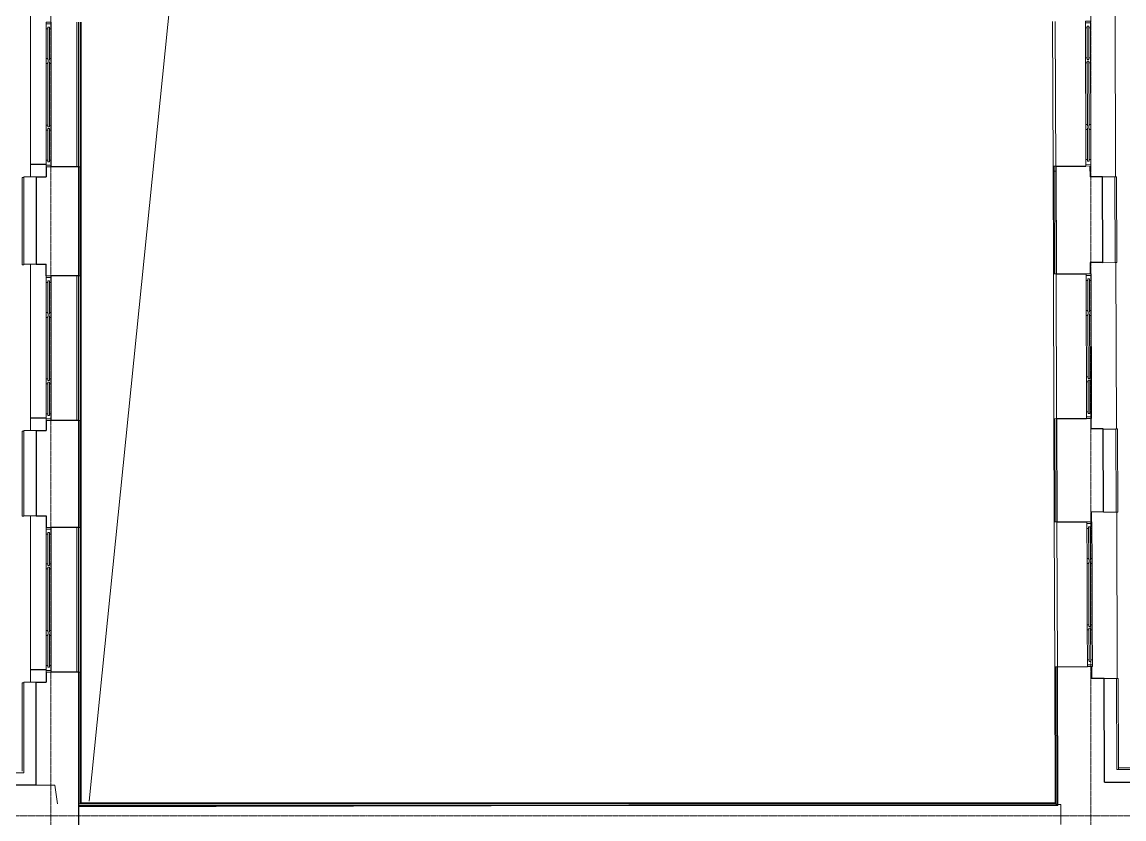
# Model space of a CAD drawing. Header units: millimetres. Extents: x -12447 to 83753, y -46415 to 46712.
# Drawn here: x 17702 to 30947, y 20207 to 29788 of the extents above; entities that cross this region are included whole.
import ezdxf

# ---------------------------------------------------------------- set-up
doc = ezdxf.new("R2010")
doc.units = ezdxf.units.MM
doc.linetypes.add('ADSK_Линия сетки', pattern=[25, 20, -2.5, 0, -2.5])
for name, color, linetype, lineweight in [('_ Окна', 7, 'Continuous', 9), ('Окна', 7, 'Continuous', 9), ('Оси', 7, 'Continuous', 9), ('Перекрытие', 7, 'Continuous', 18), ('Стены внутренние', 7, 'Continuous', 18), ('Стены наружные', 7, 'Continuous', 18), ('Стены несущие', 7, 'Continuous', 30), ('Стены отделка', 7, 'Continuous', 30), ('Стены штриховка', 7, 'Continuous', 9)]:
    doc.layers.add(name, color=color, linetype=linetype, lineweight=lineweight)
doc.layers.add('Линии', color=7, linetype='Continuous', lineweight=9, true_color=0x00a600)

# ---------------------------------------------------------------- blocks, each defined once
blk = doc.blocks.new('окно трехпол с фрамугой - 1700-2240_h___нов_ ок-11-2595391-План полов 1-го этажа')
at = {"layer": '_ Окна', "lineweight": 18}
for p, q in [((-790, 140), (-870, 140)), ((-870, 140), (-870, 80)), ((-790, 120), (-790, 140)), ((-370, 140), (-430, 140)), ((-430, 140), (-430, 120)), ((-370, 120), (-370, 140)), ((430, 140), (370, 140)), ((370, 140), (370, 120)), ((430, 120), (430, 140)), ((790, 140), (790, 120)), ((870, 140), (790, 140)), ((870, 80), (870, 140)), ((-870, 80), (-810, 80)), ((-810, 100), (-810, 120)), ((-810, 120), (-790, 120)), ((-810, 100), (-790, 100)), ((-790, 80), (-810, 80)), ((-790, 100), (-790, 80)), ((-430, 120), (-410, 120)), ((-430, 100), (-430, 80)), ((-410, 100), (-430, 100)), ((-410, 80), (-430, 80)), ((-410, 120), (-410, 100)), ((-410, 80), (-390, 80)), ((-390, 100), (-390, 120)), ((-390, 120), (-370, 120)), ((-390, 100), (-370, 100)), ((-370, 80), (-390, 80)), ((-370, 100), (-370, 80)), ((370, 120), (390, 120)), ((370, 100), (370, 80)), ((390, 100), (370, 100)), ((390, 80), (370, 80)), ((390, 120), (390, 100)), ((390, 80), (410, 80)), ((410, 100), (410, 120)), ((410, 120), (430, 120)), ((410, 100), (430, 100)), ((430, 80), (410, 80)), ((430, 100), (430, 80)), ((790, 120), (810, 120)), ((790, 100), (790, 80)), ((810, 100), (790, 100)), ((810, 80), (790, 80)), ((810, 120), (810, 100)), ((810, 80), (870, 80))]:
    blk.add_line(p, q, dxfattribs=at)
at = {"layer": '_ Окна'}
for p, q in [((-850, 80), (-850, 140)), ((850, 80), (850, 140)), ((-810, 100), (-410, 100)), ((-790, 120), (-430, 120)), ((-390, 100), (390, 100)), ((-370, 120), (370, 120)), ((410, 100), (810, 100)), ((430, 120), (790, 120))]:
    blk.add_line(p, q, dxfattribs=at)
at = {"layer": 'Окна'}
for p, q in [((-790, 140), (-430, 140)), ((-370, 140), (370, 140)), ((430, 140), (790, 140)), ((-430, 80), (-790, 80)), ((370, 80), (-370, 80)), ((790, 80), (430, 80))]:
    blk.add_line(p, q, dxfattribs=at)
blk = doc.blocks.new('окно трехпол с фрамугой - 1700-2240_h___нов_ ок-11-V47-План полов 1-го этажа')
at = {"layer": '_ Окна', "lineweight": 18}
for p, q in [((-790, 140), (-870, 140)), ((-870, 140), (-870, 80)), ((-790, 120), (-790, 140)), ((-370, 140), (-430, 140)), ((-430, 140), (-430, 120)), ((-370, 120), (-370, 140)), ((430, 140), (370, 140)), ((370, 140), (370, 120)), ((430, 120), (430, 140)), ((790, 140), (790, 120)), ((870, 140), (790, 140)), ((870, 80), (870, 140)), ((-870, 80), (-810, 80)), ((-810, 100), (-810, 120)), ((-810, 120), (-790, 120)), ((-810, 100), (-790, 100)), ((-790, 80), (-810, 80)), ((-790, 100), (-790, 80)), ((-430, 120), (-410, 120)), ((-430, 100), (-430, 80)), ((-410, 100), (-430, 100)), ((-410, 80), (-430, 80)), ((-410, 120), (-410, 100)), ((-410, 80), (-390, 80)), ((-390, 100), (-390, 120)), ((-390, 120), (-370, 120)), ((-390, 100), (-370, 100)), ((-370, 80), (-390, 80)), ((-370, 100), (-370, 80)), ((370, 120), (390, 120)), ((370, 100), (370, 80)), ((390, 100), (370, 100)), ((390, 80), (370, 80)), ((390, 120), (390, 100)), ((390, 80), (410, 80)), ((410, 100), (410, 120)), ((410, 120), (430, 120)), ((410, 100), (430, 100)), ((430, 80), (410, 80)), ((430, 100), (430, 80)), ((790, 120), (810, 120)), ((790, 100), (790, 80)), ((810, 100), (790, 100)), ((810, 80), (790, 80)), ((810, 120), (810, 100)), ((810, 80), (870, 80))]:
    blk.add_line(p, q, dxfattribs=at)
at = {"layer": '_ Окна'}
for p, q in [((-850, 80), (-850, 140)), ((850, 80), (850, 140)), ((-810, 100), (-410, 100)), ((-790, 120), (-430, 120)), ((-390, 100), (390, 100)), ((-370, 120), (370, 120)), ((410, 100), (810, 100)), ((430, 120), (790, 120))]:
    blk.add_line(p, q, dxfattribs=at)
at = {"layer": 'Окна'}
for p, q in [((-790, 140), (-430, 140)), ((-370, 140), (370, 140)), ((430, 140), (790, 140)), ((-430, 80), (-790, 80)), ((370, 80), (-370, 80)), ((790, 80), (430, 80))]:
    blk.add_line(p, q, dxfattribs=at)
blk = doc.blocks.new('окно трехпол с фрамугой - 1700-2240_h___нов_ ок-11-V48-План полов 1-го этажа')
at = {"layer": '_ Окна', "lineweight": 18}
for p, q in [((-790, 140), (-870, 140)), ((-870, 140), (-870, 80)), ((-790, 120), (-790, 140)), ((-370, 140), (-430, 140)), ((-430, 140), (-430, 120)), ((-370, 120), (-370, 140)), ((430, 140), (370, 140)), ((370, 140), (370, 120)), ((430, 120), (430, 140)), ((790, 140), (790, 120)), ((870, 140), (790, 140)), ((870, 80), (870, 140)), ((-870, 80), (-810, 80)), ((-810, 100), (-810, 120)), ((-810, 120), (-790, 120)), ((-810, 100), (-790, 100)), ((-790, 80), (-810, 80)), ((-790, 100), (-790, 80)), ((-430, 120), (-410, 120)), ((-430, 100), (-430, 80)), ((-410, 100), (-430, 100)), ((-410, 80), (-430, 80)), ((-410, 120), (-410, 100)), ((-410, 80), (-390, 80)), ((-390, 100), (-390, 120)), ((-390, 120), (-370, 120)), ((-390, 100), (-370, 100)), ((-370, 80), (-390, 80)), ((-370, 100), (-370, 80)), ((370, 120), (390, 120)), ((370, 100), (370, 80)), ((390, 100), (370, 100)), ((390, 80), (370, 80)), ((390, 120), (390, 100)), ((390, 80), (410, 80)), ((410, 100), (410, 120)), ((410, 120), (430, 120)), ((410, 100), (430, 100)), ((430, 80), (410, 80)), ((430, 100), (430, 80)), ((790, 120), (810, 120)), ((790, 100), (790, 80)), ((810, 100), (790, 100)), ((810, 80), (790, 80)), ((810, 120), (810, 100)), ((810, 80), (870, 80))]:
    blk.add_line(p, q, dxfattribs=at)
at = {"layer": '_ Окна'}
for p, q in [((-850, 80), (-850, 140)), ((850, 80), (850, 140)), ((-810, 100), (-410, 100)), ((-790, 120), (-430, 120)), ((-390, 100), (390, 100)), ((-370, 120), (370, 120)), ((410, 100), (810, 100)), ((430, 120), (790, 120))]:
    blk.add_line(p, q, dxfattribs=at)
at = {"layer": 'Окна'}
for p, q in [((-790, 140), (-430, 140)), ((-370, 140), (370, 140)), ((430, 140), (790, 140)), ((-430, 80), (-790, 80)), ((370, 80), (-370, 80)), ((790, 80), (430, 80))]:
    blk.add_line(p, q, dxfattribs=at)
blk = doc.blocks.new('окно трехпол с фрамугой - 1700-2240_h___нов_ ок43_противопож-6940656-План полов 1-го этажа')
at = {"layer": '_ Окна', "lineweight": 18}
for p, q in [((-790, 135), (-870, 135)), ((-870, 135), (-870, 75)), ((-790, 115), (-790, 135)), ((-370, 135), (-430, 135)), ((-430, 135), (-430, 115)), ((-370, 115), (-370, 135)), ((430, 135), (370, 135)), ((370, 135), (370, 115)), ((430, 115), (430, 135)), ((790, 135), (790, 115)), ((870, 135), (790, 135)), ((870, 75), (870, 135)), ((-870, 75), (-810, 75)), ((-810, 95), (-810, 115)), ((-810, 115), (-790, 115)), ((-810, 95), (-790, 95)), ((-790, 75), (-810, 75)), ((-790, 95), (-790, 75)), ((-430, 115), (-410, 115)), ((-430, 95), (-430, 75)), ((-410, 95), (-430, 95)), ((-410, 75), (-430, 75)), ((-410, 115), (-410, 95)), ((-410, 75), (-390, 75)), ((-390, 95), (-390, 115)), ((-390, 115), (-370, 115)), ((-390, 95), (-370, 95)), ((-370, 75), (-390, 75)), ((-370, 95), (-370, 75)), ((370, 115), (390, 115)), ((370, 95), (370, 75)), ((390, 95), (370, 95)), ((390, 75), (370, 75)), ((390, 115), (390, 95)), ((390, 75), (410, 75)), ((410, 95), (410, 115)), ((410, 115), (430, 115)), ((410, 95), (430, 95)), ((430, 75), (410, 75)), ((430, 95), (430, 75)), ((790, 115), (810, 115)), ((790, 95), (790, 75)), ((810, 95), (790, 95)), ((810, 75), (790, 75)), ((810, 115), (810, 95)), ((810, 75), (870, 75))]:
    blk.add_line(p, q, dxfattribs=at)
at = {"layer": '_ Окна'}
for p, q in [((-850, 75), (-850, 135)), ((850, 75), (850, 135)), ((-810, 95), (-410, 95)), ((-790, 115), (-430, 115)), ((-390, 95), (390, 95)), ((-370, 115), (370, 115)), ((410, 95), (810, 95)), ((430, 115), (790, 115))]:
    blk.add_line(p, q, dxfattribs=at)
at = {"layer": 'Окна'}
for p, q in [((-790, 135), (-430, 135)), ((-370, 135), (370, 135)), ((430, 135), (790, 135)), ((-430, 75), (-790, 75)), ((370, 75), (-370, 75)), ((790, 75), (430, 75))]:
    blk.add_line(p, q, dxfattribs=at)
blk = doc.blocks.new('окно трехпол с фрамугой - 1700-2240_h___нов_ ок43_противопож-6940654-План полов 1-го этажа')
at = {"layer": '_ Окна', "lineweight": 18}
for p, q in [((-790, 135), (-870, 135)), ((-870, 135), (-870, 75)), ((-790, 115), (-790, 135)), ((-370, 135), (-430, 135)), ((-430, 135), (-430, 115)), ((-370, 115), (-370, 135)), ((430, 135), (370, 135)), ((370, 135), (370, 115)), ((430, 115), (430, 135)), ((790, 135), (790, 115)), ((870, 135), (790, 135)), ((870, 75), (870, 135)), ((-870, 75), (-810, 75)), ((-810, 95), (-810, 115)), ((-810, 115), (-790, 115)), ((-810, 95), (-790, 95)), ((-790, 75), (-810, 75)), ((-790, 95), (-790, 75)), ((-430, 115), (-410, 115)), ((-430, 95), (-430, 75)), ((-410, 95), (-430, 95)), ((-410, 75), (-430, 75)), ((-410, 115), (-410, 95)), ((-410, 75), (-390, 75)), ((-390, 95), (-390, 115)), ((-390, 115), (-370, 115)), ((-390, 95), (-370, 95)), ((-370, 75), (-390, 75)), ((-370, 95), (-370, 75)), ((370, 115), (390, 115)), ((370, 95), (370, 75)), ((390, 95), (370, 95)), ((390, 75), (370, 75)), ((390, 115), (390, 95)), ((390, 75), (410, 75)), ((410, 95), (410, 115)), ((410, 115), (430, 115)), ((410, 95), (430, 95)), ((430, 75), (410, 75)), ((430, 95), (430, 75)), ((790, 115), (810, 115)), ((790, 95), (790, 75)), ((810, 95), (790, 95)), ((810, 75), (790, 75)), ((810, 115), (810, 95)), ((810, 75), (870, 75))]:
    blk.add_line(p, q, dxfattribs=at)
at = {"layer": '_ Окна'}
for p, q in [((-850, 75), (-850, 135)), ((850, 75), (850, 135)), ((-810, 95), (-410, 95)), ((-790, 115), (-430, 115)), ((-390, 95), (390, 95)), ((-370, 115), (370, 115)), ((410, 95), (810, 95)), ((430, 115), (790, 115))]:
    blk.add_line(p, q, dxfattribs=at)
at = {"layer": 'Окна'}
for p, q in [((-790, 135), (-430, 135)), ((-370, 135), (370, 135)), ((430, 135), (790, 135)), ((-430, 75), (-790, 75)), ((370, 75), (-370, 75)), ((790, 75), (430, 75))]:
    blk.add_line(p, q, dxfattribs=at)

msp = doc.modelspace()

# ---------------------------------------------------------------- linework, layer by layer
at = {"layer": 'Линии', "color": 8, "true_color": 0x6e6e6e}
msp.add_line((18510.797, 20419.943), (20519.587, 40277.887), dxfattribs=at)
at = {"layer": 'Оси', "linetype": 'ADSK_Линия сетки'}
for p, q in [((18049.565, -6380.761), (18049.565, 44222.998)), ((30549.565, -6380.761), (30549.565, 44222.998)), ((-11646.57, 20245), (56004.853, 20245))]:
    msp.add_line(p, q, dxfattribs=at)
at = {"layer": 'Перекрытие'}
for p, q in [((18362.397, 28047.525), (18362.397, 29787.525)), ((18362.397, 24997.525), (18362.397, 26737.525)), ((18362.397, 21972.565), (18362.397, 23712.565)), ((18796.318, 20353.35), (18796.318, 20368.451)), ((20146.318, 20368.451), (20146.318, 20356.638)), ((21061.318, 20358.866), (21061.318, 20368.451)), ((22061.318, 20368.451), (22061.318, 20361.302))]:
    msp.add_line(p, q, dxfattribs=at)
at = {"layer": 'Стены внутренние'}
for p, q in [((30840.914, 29925.003), (30847.511, 27925.014)), ((18382.397, 28047.525), (18382.397, 29787.525)), ((18402.397, 29787.525), (18402.397, 28047.525)), ((30127.274, 27995.58), (30121.337, 29795.57)), ((17992.397, 28077.525), (17802.397, 28077.525)), ((17992.397, 28076.854), (17802.397, 28076.854)), ((18362.397, 28047.525), (18362.397, 28046.854)), ((30127.076, 28055.661), (30107.076, 28055.599)), ((30127.076, 28055.661), (30127.274, 27995.58)), ((30850.904, 26896.474), (30857.502, 24896.484)), ((30137.095, 25018.533), (30131.352, 26759.415)), ((18382.397, 24997.525), (18382.397, 26737.525)), ((18402.397, 26737.525), (18402.397, 24997.525)), ((17992.397, 25027.525), (17802.397, 25027.525)), ((17992.397, 25026.91), (17802.397, 25026.91)), ((18362.397, 24997.525), (18362.397, 24996.91)), ((30860.8, 23896.49), (30867.398, 21896.501)), ((18382.397, 21972.565), (18382.397, 23712.565)), ((18402.397, 23712.565), (18402.397, 21972.565)), ((30146.931, 22036.972), (30141.187, 23778.002)), ((17992.397, 22002.565), (17802.397, 22002.565)), ((17992.397, 22001.749), (17802.397, 22001.749)), ((30126.927, 22037.95), (30146.927, 22038.012)), ((30146.927, 22038.012), (30146.931, 22036.972)), ((18362.397, 21972.565), (18362.397, 21971.749))]:
    msp.add_line(p, q, dxfattribs=at)
at = {"layer": 'Стены наружные'}
for p, q in [((17802.397, 29926.483), (17802.397, 27926.483)), ((18414.397, 29787.525), (18414.397, 28047.525)), ((30095.076, 28055.562), (30089.336, 29795.553)), ((17802.397, 26876.63), (17802.397, 24876.63)), ((30105.092, 25019.324), (30099.352, 26759.315)), ((18414.397, 26737.525), (18414.397, 24997.525)), ((17802.397, 23851.565), (17802.397, 21851.565)), ((18414.397, 23712.565), (18414.397, 21972.565)), ((30114.927, 22037.912), (30109.188, 23777.903))]:
    msp.add_line(p, q, dxfattribs=at)
at = {"layer": 'Стены несущие'}
for p, q in [((17992.397, 28046.854), (17992.397, 28047.525)), ((17992.397, 28046.854), (17992.397, 27926.483)), ((18382.397, 28047.525), (18052.397, 28047.525)), ((18382.397, 28047.525), (18382.397, 26737.525)), ((30128.966, 28055.667), (30488.964, 28056.783)), ((30128.966, 28055.667), (30132.984, 26759.419)), ((30538.964, 28056.938), (30539.367, 27926.939)), ((17872.397, 27926.483), (17872.397, 26876.63)), ((17872.397, 27926.483), (17992.397, 27926.483)), ((30689.366, 27927.404), (30539.367, 27926.939)), ((30692.563, 26896.154), (30689.366, 27927.404)), ((30692.563, 26896.154), (30542.563, 26895.689)), ((30542.563, 26895.689), (30542.982, 26760.69)), ((17872.397, 26876.63), (17992.397, 26876.63)), ((17992.397, 26737.525), (17992.397, 26876.63)), ((30132.984, 26759.419), (30492.982, 26760.535)), ((18382.397, 26737.525), (18052.397, 26737.525)), ((17992.397, 24996.91), (17992.397, 24997.525)), ((17992.397, 24996.91), (17992.397, 24876.63)), ((18382.397, 24997.525), (18052.397, 24997.525)), ((18382.397, 24997.525), (18382.397, 23712.565)), ((30138.378, 25019.427), (30498.376, 25020.543)), ((30138.378, 25019.427), (30142.226, 23778.005)), ((30548.376, 25020.698), (30548.763, 24895.699)), ((17872.397, 24876.63), (17872.397, 23851.565)), ((17872.397, 24876.63), (17992.397, 24876.63)), ((30698.763, 24896.164), (30548.763, 24895.699)), ((30701.858, 23897.741), (30698.763, 24896.164)), ((17872.397, 23851.565), (17992.397, 23851.565)), ((17992.397, 23851.565), (17992.397, 23712.565)), ((30701.858, 23897.741), (30551.858, 23897.276)), ((30551.858, 23897.276), (30552.224, 23779.276)), ((18382.397, 23712.565), (18052.397, 23712.565)), ((30142.226, 23778.005), (30502.224, 23779.121)), ((30147.62, 22038.014), (30507.618, 22039.13)), ((30152.757, 20381.009), (30147.62, 22038.014)), ((30557.618, 22039.285), (30558.058, 21897.285)), ((17992.397, 21971.749), (17992.397, 21972.565)), ((17992.397, 21971.749), (17992.397, 21851.565)), ((18382.397, 21972.565), (18052.397, 21972.565)), ((18382.397, 21972.565), (18382.397, 20102.525)), ((30708.058, 21897.75), (30558.058, 21897.285)), ((30711.922, 20651.318), (30708.058, 21897.75)), ((17872.397, 20612.525), (17872.397, 21851.565)), ((17872.397, 21851.565), (17992.397, 21851.565)), ((17872.397, 20612.525), (16464.53, 20612.525)), ((30711.922, 20651.318), (32170.353, 20651.318)), ((24996.754, 20368.451), (18382.397, 20352.342)), ((30132.435, 20368.451), (24996.754, 20368.451)), ((30152.757, 20381.009), (30132.393, 20380.959)), ((30132.393, 20380.959), (30132.435, 20368.451))]:
    msp.add_line(p, q, dxfattribs=at)
at = {"layer": 'Стены отделка', "lineweight": 9}
for p, q in [((18382.397, 28047.525), (18414.397, 28047.525)), ((18402.397, 26737.525), (18402.397, 28047.525)), ((18414.397, 28047.525), (18414.397, 26737.525)), ((30107.076, 28055.599), (30095.076, 28055.562)), ((30099.352, 26759.315), (30095.076, 28055.562)), ((30107.275, 27995.514), (30107.076, 28055.599)), ((30127.274, 27995.58), (30107.275, 27995.514)), ((30127.274, 27995.58), (30131.352, 26759.415)), ((17702.397, 27920.567), (17702.397, 26870.623)), ((17722.397, 27920.567), (17702.397, 27920.567)), ((17722.397, 27926.483), (17722.397, 27920.567)), ((17872.397, 27926.483), (17722.397, 27926.483)), ((30689.372, 27925.558), (30839.371, 27926.023)), ((30842.568, 26894.774), (30839.371, 27926.023)), ((30839.374, 27924.988), (30859.374, 27925.05)), ((30862.562, 26896.51), (30859.374, 27925.05)), ((30692.563, 26896.154), (30692.568, 26894.309)), ((30692.568, 26894.309), (30842.568, 26894.774)), ((30842.563, 26896.448), (30862.562, 26896.51)), ((17722.397, 26870.623), (17702.397, 26870.623)), ((17722.397, 26870.623), (17722.397, 26876.63)), ((17872.397, 26876.63), (17722.397, 26876.63)), ((30111.352, 26759.352), (30099.352, 26759.315)), ((30131.352, 26759.416), (30111.352, 26759.35)), ((18382.397, 26737.525), (18414.397, 26737.525)), ((18382.397, 24997.525), (18414.397, 24997.525)), ((18402.397, 24997.525), (18402.397, 23712.565)), ((18414.397, 24997.525), (18414.397, 23712.565)), ((30117.092, 25019.361), (30105.092, 25019.324)), ((30109.188, 23777.903), (30105.092, 25019.324)), ((30137.092, 25019.425), (30117.092, 25019.359)), ((30117.095, 25018.471), (30117.092, 25019.361)), ((30137.092, 25019.425), (30141.187, 23778.002)), ((17702.397, 24870.623), (17702.397, 23845.462)), ((17722.397, 24870.623), (17702.397, 24870.623)), ((17722.397, 24876.63), (17722.397, 24870.623)), ((17872.397, 24876.63), (17722.397, 24876.63)), ((30698.768, 24894.318), (30848.768, 24894.783)), ((30848.762, 24896.457), (30868.762, 24896.519)), ((30851.863, 23896.36), (30848.762, 24896.457)), ((30871.862, 23896.524), (30868.762, 24896.519)), ((17722.397, 23845.462), (17702.397, 23845.462)), ((17722.397, 23845.462), (17722.397, 23851.565)), ((17872.397, 23851.565), (17722.397, 23851.565)), ((30701.858, 23897.741), (30701.863, 23895.895)), ((30701.863, 23895.895), (30851.863, 23896.36)), ((30851.862, 23896.462), (30871.862, 23896.524)), ((18382.397, 23712.565), (18414.397, 23712.565)), ((30141.187, 23778.002), (30109.188, 23777.903)), ((30126.927, 22037.95), (30114.927, 22037.912)), ((30120.329, 20400.451), (30114.927, 22037.912)), ((30126.927, 22037.95), (30126.931, 22036.908)), ((30146.931, 22036.972), (30126.931, 22036.906)), ((30152.435, 20368.39), (30146.931, 22036.972)), ((18382.397, 21972.565), (18414.397, 21972.565)), ((18402.397, 20388.451), (18402.397, 21972.565)), ((18414.397, 20400.451), (18414.397, 21972.565)), ((30708.063, 21895.905), (30858.063, 21896.37)), ((30858.062, 21896.472), (30878.062, 21896.534)), ((30858.062, 21896.472), (30861.457, 20801.317)), ((30878.062, 21896.534), (30881.395, 20821.318)), ((17702.397, 20782.525), (17702.397, 21845.462)), ((17722.397, 21845.462), (17702.397, 21845.462)), ((17722.397, 21851.565), (17722.397, 21845.462)), ((17872.397, 21851.565), (17722.397, 21851.565)), ((30861.457, 20801.317), (30881.457, 20801.379)), ((30861.457, 20801.318), (32170.353, 20801.318)), ((30881.395, 20821.318), (32170.353, 20821.318)), ((17722.397, 20762.525), (16464.53, 20762.525)), ((30120.329, 20400.451), (18414.397, 20400.451)), ((30132.369, 20388.451), (30132.329, 20400.451)), ((18412.397, 20388.451), (18382.397, 20388.451)), ((18382.397, 20368.451), (24996.754, 20368.451)), ((30152.435, 20368.39), (30132.435, 20368.324))]:
    msp.add_line(p, q, dxfattribs=at)
at = {"layer": 'Стены штриховка'}
for p, q in [((18412.397, 26737.525), (18412.397, 28047.525)), ((30097.076, 28055.568), (30101.352, 26759.321)), ((30111.352, 26759.351), (30107.275, 27995.514)), ((17722.397, 26876.63), (17722.397, 27920.567)), ((18412.397, 23712.565), (18412.397, 24997.525)), ((30107.092, 25019.33), (30111.188, 23777.909)), ((30117.095, 25018.471), (30121.187, 23777.94)), ((17722.397, 23851.565), (17722.397, 24870.623)), ((30116.927, 22037.919), (30122.336, 20398.451)), ((30132.329, 20400.451), (30126.931, 22036.908)), ((18412.397, 20398.451), (18412.397, 21972.565)), ((17722.397, 20762.525), (17722.397, 21845.462)), ((30881.395, 20821.318), (30881.457, 20801.318)), ((18097.397, 20612.525), (17872.397, 20612.525)), ((18127.397, 20388.451), (18097.397, 20612.525)), ((30122.336, 20398.451), (18412.397, 20398.451)), ((18412.397, 20388.451), (30132.369, 20388.451)), ((30152.757, 20381.009), (30187.361, 20381.093)), ((30187.361, 20381.093), (30187.945, 20141.318))]:
    msp.add_line(p, q, dxfattribs=at)

# ---------------------------------------------------------------- block references
at = {"layer": 'Окна'}
for name, p, rotation in [('окно трехпол с фрамугой - 1700-2240_h___нов_ ок43_противопож-6940656-План полов 1-го этажа', (18127.397, 28917.525), 89.99999999999991), ('окно трехпол с фрамугой - 1700-2240_h___нов_ ок-11-V48-План полов 1-го этажа', (30406.267, 28926.531), 270.1776150639597), ('окно трехпол с фрамугой - 1700-2240_h___нов_ ок-11-V47-План полов 1-го этажа', (30415.68, 25890.291), 270.1776150639597), ('окно трехпол с фрамугой - 1700-2240_h___нов_ ок43_противопож-6940654-План полов 1-го этажа', (18127.397, 25867.525), 89.99999999999991), ('окно трехпол с фрамугой - 1700-2240_h___нов_ ок43_противопож-6940654-План полов 1-го этажа', (18127.397, 22842.565), 89.99999999999991), ('окно трехпол с фрамугой - 1700-2240_h___нов_ ок-11-2595391-План полов 1-го этажа', (30424.922, 22908.878), 270.1776150639597)]:
    msp.add_blockref(name, p, dxfattribs=dict(at, rotation=rotation))

doc.saveas('drawing.dxf')
